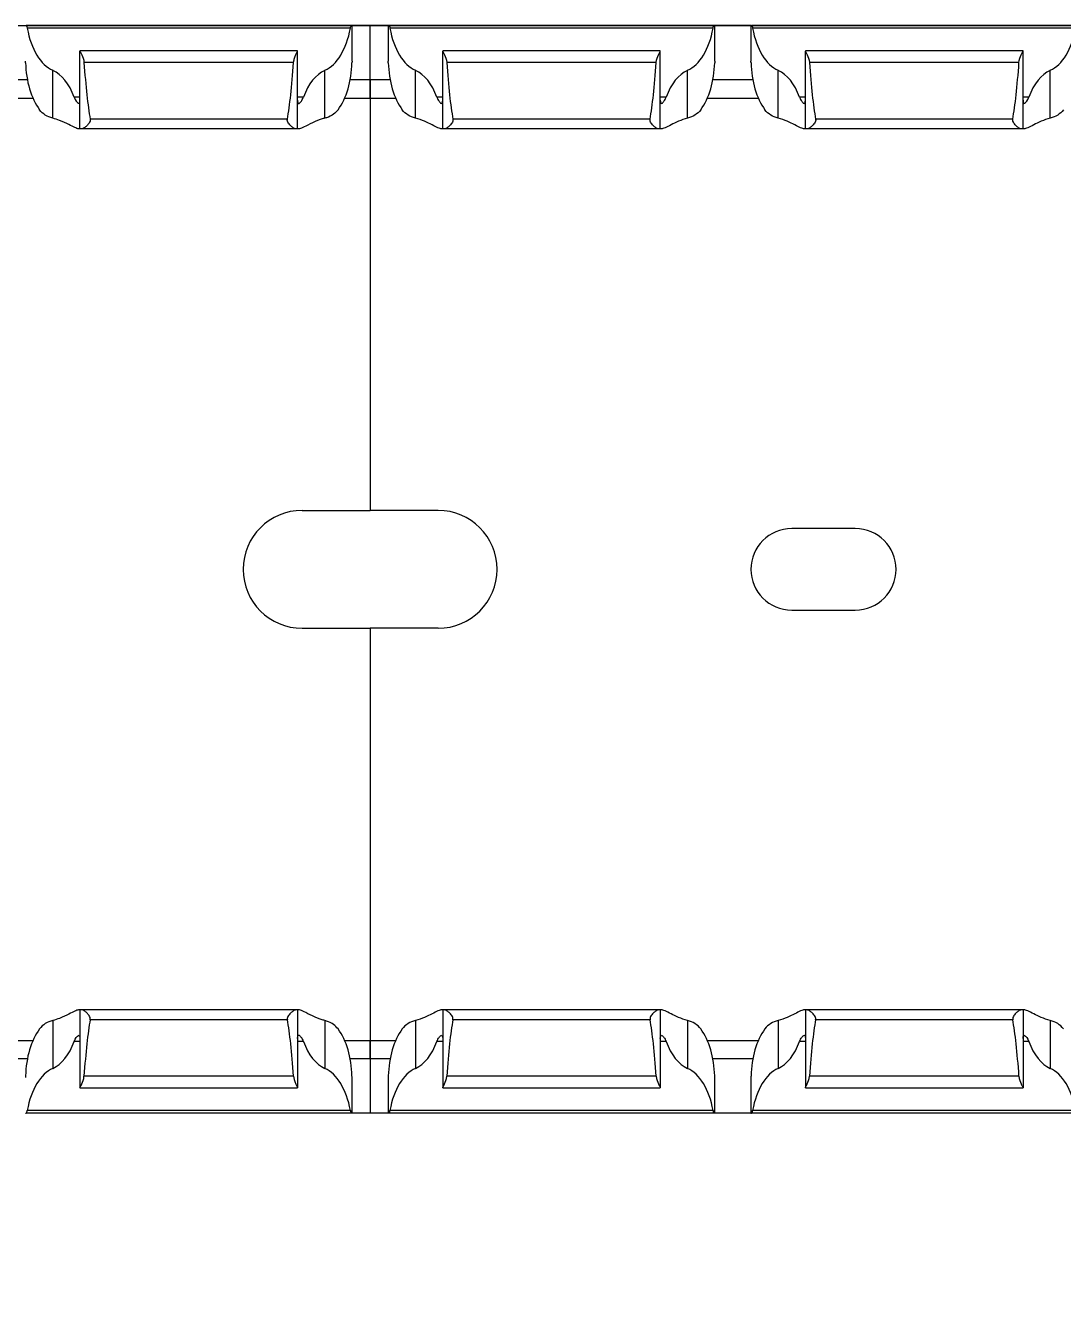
# Model space of a CAD drawing. Header units: millimetres. Extents: x -2573 to 2942, y -1220 to 2800.
# Drawn here: x 1506.5 to 1563.8, y 1579.4 to 1650 of the extents above; entities that cross this region are included whole.
import ezdxf

# ---------------------------------------------------------------- set-up
doc = ezdxf.new("R2010")
doc.units = ezdxf.units.MM

msp = doc.modelspace()

# ---------------------------------------------------------------- linework, layer by layer
at = {"linetype": 'Continuous', "lineweight": 30}
for p, q in [((1506.536, 1650), (1506.565, 1650)), ((1524.508, 1650), (1506.565, 1650)), ((1524.445, 1649.85), (1506.628, 1649.85)), ((1524.536, 1650), (1524.508, 1650)), ((1524.536, 1648.038), (1524.536, 1650)), ((1525.536, 1650), (1524.536, 1650)), ((1525.536, 1647), (1525.536, 1650)), ((1526.536, 1650), (1525.536, 1650)), ((1525.536, 1647), (1525.536, 1650)), ((1526.536, 1650), (1526.536, 1648.036)), ((1526.565, 1650), (1526.536, 1650)), ((1544.508, 1650), (1526.565, 1650)), ((1544.445, 1649.85), (1526.628, 1649.85)), ((1544.536, 1650), (1544.508, 1650)), ((1544.536, 1648.038), (1544.536, 1650)), ((1546.536, 1650), (1544.536, 1650)), ((1546.536, 1650), (1546.536, 1648.036)), ((1546.536, 1650), (1546.565, 1650)), ((1564.508, 1650), (1546.565, 1650)), ((1564.445, 1649.85), (1546.628, 1649.85)), ((1521.536, 1648.6), (1509.536, 1648.6)), ((1509.536, 1648.6), (1509.536, 1648.596)), ((1509.536, 1644.3), (1509.536, 1648.596)), ((1521.536, 1648.596), (1521.536, 1648.6)), ((1521.536, 1644.3), (1521.536, 1648.596)), ((1541.536, 1648.6), (1529.536, 1648.6)), ((1529.536, 1648.6), (1529.536, 1648.596)), ((1529.536, 1644.3), (1529.536, 1648.596)), ((1541.536, 1648.596), (1541.536, 1648.6)), ((1541.536, 1644.3), (1541.536, 1648.596)), ((1561.536, 1648.6), (1549.536, 1648.6)), ((1549.536, 1648.6), (1549.536, 1648.596)), ((1549.536, 1644.3), (1549.536, 1648.596)), ((1561.536, 1648.596), (1561.536, 1648.6)), ((1561.536, 1644.3), (1561.536, 1648.596)), ((1508.036, 1644.892), (1508.036, 1647.531)), ((1521.315, 1647.961), (1509.757, 1647.961)), ((1523.036, 1644.892), (1523.036, 1647.531)), ((1528.036, 1644.892), (1528.036, 1647.531)), ((1541.315, 1647.961), (1529.757, 1647.961)), ((1543.036, 1644.892), (1543.036, 1647.531)), ((1548.036, 1644.892), (1548.036, 1647.531)), ((1561.315, 1647.961), (1549.757, 1647.961)), ((1563.036, 1644.892), (1563.036, 1647.531)), ((1506.637, 1647), (1504.436, 1647)), ((1525.536, 1647), (1524.436, 1647)), ((1525.536, 1647), (1525.536, 1646)), ((1526.637, 1647), (1525.536, 1647)), ((1525.536, 1646), (1525.536, 1647)), ((1546.637, 1647), (1544.436, 1647)), ((1509.536, 1646.05), (1509.219, 1646.05)), ((1521.854, 1646.05), (1521.536, 1646.05)), ((1529.536, 1646.05), (1529.219, 1646.05)), ((1541.854, 1646.05), (1541.536, 1646.05)), ((1549.536, 1646.05), (1549.219, 1646.05)), ((1561.854, 1646.05), (1561.536, 1646.05)), ((1504.134, 1646), (1506.939, 1646)), ((1524.134, 1646), (1525.536, 1646)), ((1525.536, 1646), (1526.939, 1646)), ((1525.536, 1646), (1525.536, 1623.25)), ((1525.536, 1646), (1525.536, 1623.25)), ((1544.134, 1646), (1546.939, 1646)), ((1520.972, 1644.844), (1510.1, 1644.844)), ((1540.972, 1644.844), (1530.1, 1644.844)), ((1560.972, 1644.844), (1550.1, 1644.844)), ((1509.536, 1644.3), (1509.479, 1644.3)), ((1509.621, 1644.3), (1509.536, 1644.3)), ((1521.452, 1644.3), (1509.621, 1644.3)), ((1521.536, 1644.3), (1521.452, 1644.3)), ((1521.594, 1644.3), (1521.536, 1644.3)), ((1529.536, 1644.3), (1529.479, 1644.3)), ((1529.621, 1644.3), (1529.536, 1644.3)), ((1541.452, 1644.3), (1529.621, 1644.3)), ((1541.536, 1644.3), (1541.452, 1644.3)), ((1541.594, 1644.3), (1541.536, 1644.3)), ((1549.536, 1644.3), (1549.479, 1644.3)), ((1549.621, 1644.3), (1549.536, 1644.3)), ((1561.452, 1644.3), (1549.621, 1644.3)), ((1561.536, 1644.3), (1561.452, 1644.3)), ((1561.594, 1644.3), (1561.536, 1644.3)), ((1521.786, 1623.25), (1525.536, 1623.25)), ((1529.286, 1623.25), (1525.536, 1623.25)), ((1552.286, 1622.25), (1548.786, 1622.25)), ((1548.786, 1617.75), (1552.286, 1617.75)), ((1521.786, 1616.75), (1525.536, 1616.75)), ((1529.286, 1616.75), (1525.536, 1616.75)), ((1525.536, 1616.75), (1525.536, 1594)), ((1525.536, 1616.75), (1525.536, 1594)), ((1509.536, 1595.7), (1509.479, 1595.7)), ((1509.536, 1595.7), (1509.536, 1591.404)), ((1509.621, 1595.7), (1509.536, 1595.7)), ((1521.452, 1595.7), (1509.621, 1595.7)), ((1521.536, 1595.7), (1521.452, 1595.7)), ((1521.536, 1595.7), (1521.536, 1591.404)), ((1521.594, 1595.7), (1521.536, 1595.7)), ((1529.536, 1595.7), (1529.479, 1595.7)), ((1529.536, 1595.7), (1529.536, 1591.404)), ((1529.621, 1595.7), (1529.536, 1595.7)), ((1541.452, 1595.7), (1529.621, 1595.7)), ((1541.536, 1595.7), (1541.452, 1595.7)), ((1541.536, 1595.7), (1541.536, 1591.404)), ((1541.594, 1595.7), (1541.536, 1595.7)), ((1549.536, 1595.7), (1549.479, 1595.7)), ((1549.536, 1595.7), (1549.536, 1591.404)), ((1549.621, 1595.7), (1549.536, 1595.7)), ((1561.452, 1595.7), (1549.621, 1595.7)), ((1561.536, 1595.7), (1561.452, 1595.7)), ((1561.536, 1595.7), (1561.536, 1591.404)), ((1561.594, 1595.7), (1561.536, 1595.7)), ((1508.036, 1595.108), (1508.036, 1592.469)), ((1520.972, 1595.156), (1510.1, 1595.156)), ((1523.036, 1595.108), (1523.036, 1592.469)), ((1528.036, 1595.108), (1528.036, 1592.469)), ((1540.972, 1595.156), (1530.1, 1595.156)), ((1543.036, 1595.108), (1543.036, 1592.469)), ((1548.036, 1595.108), (1548.036, 1592.469)), ((1560.972, 1595.156), (1550.1, 1595.156)), ((1563.036, 1595.108), (1563.036, 1592.469)), ((1504.134, 1594), (1506.939, 1594)), ((1509.536, 1593.95), (1509.219, 1593.95)), ((1521.854, 1593.95), (1521.536, 1593.95)), ((1524.134, 1594), (1525.536, 1594)), ((1525.536, 1594), (1526.939, 1594)), ((1525.536, 1593), (1525.536, 1594)), ((1525.536, 1594), (1525.536, 1593)), ((1529.536, 1593.95), (1529.219, 1593.95)), ((1541.854, 1593.95), (1541.536, 1593.95)), ((1544.134, 1594), (1546.939, 1594)), ((1549.536, 1593.95), (1549.219, 1593.95)), ((1561.854, 1593.95), (1561.536, 1593.95)), ((1506.637, 1593), (1504.436, 1593)), ((1525.536, 1593), (1524.436, 1593)), ((1525.536, 1593), (1525.536, 1590)), ((1526.637, 1593), (1525.536, 1593)), ((1525.536, 1593), (1525.536, 1590)), ((1546.637, 1593), (1544.436, 1593)), ((1521.315, 1592.039), (1509.757, 1592.039)), ((1524.536, 1590), (1524.536, 1591.962)), ((1526.536, 1591.964), (1526.536, 1590)), ((1541.315, 1592.039), (1529.757, 1592.039)), ((1544.536, 1590), (1544.536, 1591.962)), ((1546.536, 1591.964), (1546.536, 1590)), ((1561.315, 1592.039), (1549.757, 1592.039)), ((1509.536, 1591.4), (1509.536, 1591.404)), ((1509.536, 1591.4), (1521.536, 1591.4)), ((1521.536, 1591.404), (1521.536, 1591.4)), ((1529.536, 1591.4), (1529.536, 1591.404)), ((1529.536, 1591.4), (1541.536, 1591.4)), ((1541.536, 1591.404), (1541.536, 1591.4)), ((1549.536, 1591.4), (1549.536, 1591.404)), ((1549.536, 1591.4), (1561.536, 1591.4)), ((1561.536, 1591.404), (1561.536, 1591.4)), ((1506.536, 1590), (1506.565, 1590)), ((1524.508, 1590), (1506.565, 1590)), ((1524.445, 1590.15), (1506.628, 1590.15)), ((1524.536, 1590), (1524.508, 1590)), ((1525.536, 1590), (1524.536, 1590)), ((1526.536, 1590), (1525.536, 1590)), ((1526.565, 1590), (1526.536, 1590)), ((1544.508, 1590), (1526.565, 1590)), ((1544.445, 1590.15), (1526.628, 1590.15)), ((1544.536, 1590), (1544.508, 1590)), ((1546.536, 1590), (1544.536, 1590)), ((1546.536, 1590), (1546.565, 1590)), ((1564.508, 1590), (1546.565, 1590)), ((1564.445, 1590.15), (1546.628, 1590.15))]:
    msp.add_line(p, q, dxfattribs=at)
msp.add_lwpolyline([(1280.536, 1650), (2025.536, 1650), (2025.536, 480), (1280.536, 480)], close=True)
for centre, radius, start, end in [((1521.786, 1620), 3.25, 90, 270), ((1529.286, 1620), 3.25, 270, 90), ((1548.786, 1620), 2.25, 90, 270), ((1552.286, 1620), 2.25, 270, 90)]:
    msp.add_arc(centre, radius, start, end, dxfattribs=at)
for centre, major_axis, ratio, start_param, end_param in [((1508.536, 1650.885), (0, 3.464), 0.57735, 1.874101, 2.888912), ((1522.536, 1650.885), (0, 3.464), 0.57735, 3.394273, 4.409084), ((1528.536, 1650.885), (0, 3.464), 0.57735, 1.874101, 2.888912), ((1542.536, 1650.885), (0, 3.464), 0.57735, 3.394273, 4.409084), ((1548.536, 1650.885), (0, 3.464), 0.57735, 1.874101, 2.888912), ((1562.536, 1650.885), (0, 3.464), 0.57735, 3.394273, 4.409084), ((1508.536, 1648.085), (0, 3.464), 0.57735, 1.609674, 2.480666), ((1507.536, 1644.176), (0, 3.464), 0.57735, 5.283837, 6.030505), ((1510.536, 1655.131), (0, 11.43), 0.087489, 2.248826, 2.690566), ((1520.536, 1655.131), (0, 11.43), 0.087489, 3.592619, 4.034359), ((1523.536, 1644.176), (0, 3.464), 0.57735, 0.25268, 0.999349), ((1522.536, 1648.085), (0, 3.464), 0.57735, 3.80252, 4.673511), ((1528.536, 1648.085), (0, 3.464), 0.57735, 1.609674, 2.480666), ((1527.536, 1644.176), (0, 3.464), 0.57735, 5.283837, 6.030505), ((1530.536, 1655.131), (0, 11.43), 0.087489, 2.248826, 2.690566), ((1540.536, 1655.131), (0, 11.43), 0.087489, 3.592619, 4.034359), ((1543.536, 1644.176), (0, 3.464), 0.57735, 0.25268, 0.999349), ((1542.536, 1648.085), (0, 3.464), 0.57735, 3.80252, 4.673511), ((1548.536, 1648.085), (0, 3.464), 0.57735, 1.609674, 2.480666), ((1547.536, 1644.176), (0, 3.464), 0.57735, 5.283837, 6.030505), ((1550.536, 1655.131), (0, 11.43), 0.087489, 2.248826, 2.690566), ((1560.536, 1655.131), (0, 11.43), 0.087489, 3.592619, 4.034359), ((1563.536, 1644.176), (0, 3.464), 0.57735, 0.25268, 0.999349), ((1508.536, 1591.915), (0, 3.464), 0.57735, 0.660927, 1.531918), ((1510.536, 1584.869), (0, 11.43), 0.087489, 0.451027, 0.892766), ((1520.536, 1584.869), (0, 11.43), 0.087489, 5.390419, 5.832158), ((1522.536, 1591.915), (0, 3.464), 0.57735, 4.751267, 5.622258), ((1528.536, 1591.915), (0, 3.464), 0.57735, 0.660927, 1.531918), ((1530.536, 1584.869), (0, 11.43), 0.087489, 0.451027, 0.892766), ((1540.536, 1584.869), (0, 11.43), 0.087489, 5.390419, 5.832158), ((1542.536, 1591.915), (0, 3.464), 0.57735, 4.751267, 5.622258), ((1548.536, 1591.915), (0, 3.464), 0.57735, 0.660927, 1.531918), ((1550.536, 1584.869), (0, 11.43), 0.087489, 0.451027, 0.892766), ((1560.536, 1584.869), (0, 11.43), 0.087489, 5.390419, 5.832158), ((1507.536, 1595.824), (0, 3.464), 0.57735, 3.394273, 4.140941), ((1523.536, 1595.824), (0, 3.464), 0.57735, 2.142244, 2.888912), ((1527.536, 1595.824), (0, 3.464), 0.57735, 3.394273, 4.140941), ((1543.536, 1595.824), (0, 3.464), 0.57735, 2.142244, 2.888912), ((1547.536, 1595.824), (0, 3.464), 0.57735, 3.394273, 4.140941), ((1563.536, 1595.824), (0, 3.464), 0.57735, 2.142244, 2.888912), ((1508.536, 1589.115), (0, 3.464), 0.57735, 0.25268, 1.267492), ((1522.536, 1589.115), (0, 3.464), 0.57735, 5.015694, 6.030505), ((1528.536, 1589.115), (0, 3.464), 0.57735, 0.25268, 1.267492), ((1542.536, 1589.115), (0, 3.464), 0.57735, 5.015694, 6.030505), ((1548.536, 1589.115), (0, 3.464), 0.57735, 0.25268, 1.267492), ((1562.536, 1589.115), (0, 3.464), 0.57735, 5.015694, 6.030505)]:
    msp.add_ellipse(centre, major_axis=major_axis, ratio=ratio, start_param=start_param, end_param=end_param, dxfattribs=at)
for points, knots in [([(1506.565, 1650), (1506.571, 1649.997), (1506.584, 1649.99), (1506.608, 1649.936), (1506.622, 1649.883), (1506.627, 1649.851), (1506.628, 1649.85)], [0, 0, 0, 0, 0.327128, 0.654054, 0.984568, 1, 1, 1, 1]), ([(1524.445, 1649.85), (1524.447, 1649.86), (1524.455, 1649.899), (1524.471, 1649.953), (1524.492, 1649.994), (1524.503, 1649.998), (1524.508, 1650)], [0, 0, 0, 0, 0.117648, 0.43096, 0.757401, 1, 1, 1, 1]), ([(1509.536, 1648.596), (1509.536, 1648.588), (1509.547, 1648.565), (1509.582, 1648.494), (1509.607, 1648.446), (1509.686, 1648.277), (1509.746, 1648.128), (1509.757, 1647.961)], [0, 0, 0, 0, 0.25, 0.25, 0.5, 0.5, 1, 1, 1, 1]), ([(1521.315, 1647.961), (1521.315, 1647.965), (1521.32, 1648.03), (1521.349, 1648.174), (1521.423, 1648.362), (1521.498, 1648.508), (1521.533, 1648.578), (1521.535, 1648.592), (1521.536, 1648.596)], [0, 0, 0, 0, 0.01202, 0.198655, 0.447306, 0.698707, 0.909614, 1, 1, 1, 1]), ([(1529.536, 1648.596), (1529.536, 1648.58), (1529.581, 1648.502), (1529.686, 1648.277), (1529.746, 1648.128), (1529.757, 1647.961)], [0, 0, 0, 0, 0.5, 0.5, 1, 1, 1, 1]), ([(1541.315, 1647.961), (1541.327, 1648.128), (1541.387, 1648.278), (1541.465, 1648.446), (1541.49, 1648.494), (1541.526, 1648.565), (1541.536, 1648.588), (1541.536, 1648.596)], [0, 0, 0, 0, 0.5, 0.5, 0.75, 0.75, 1, 1, 1, 1]), ([(1549.536, 1648.596), (1549.536, 1648.588), (1549.547, 1648.565), (1549.583, 1648.493), (1549.607, 1648.446), (1549.686, 1648.277), (1549.746, 1648.128), (1549.757, 1647.961)], [0, 0, 0, 0, 0.25, 0.25, 0.5, 0.5, 1, 1, 1, 1]), ([(1561.315, 1647.961), (1561.327, 1648.127), (1561.387, 1648.278), (1561.465, 1648.446), (1561.49, 1648.494), (1561.526, 1648.565), (1561.536, 1648.588), (1561.536, 1648.596)], [0, 0, 0, 0, 0.5, 0.5, 0.75, 0.75, 1, 1, 1, 1]), ([(1506.538, 1647.95), (1506.538, 1647.963), (1506.537, 1647.995), (1506.537, 1648.019), (1506.537, 1648.034)], [0, 0, 0, 0, 0.381564, 1, 1, 1, 1]), ([(1524.536, 1648.038), (1524.536, 1648.037), (1524.537, 1648.02), (1524.536, 1647.986), (1524.535, 1647.954), (1524.535, 1647.95)], [0, 0, 0, 0, 0.038177, 0.8889219, 1, 1, 1, 1]), ([(1526.538, 1647.95), (1526.537, 1647.979), (1526.536, 1648.014), (1526.536, 1648.033), (1526.537, 1648.036)], [0, 0, 0, 0, 0.863549, 1, 1, 1, 1]), ([(1544.536, 1648.038), (1544.536, 1648.037), (1544.537, 1648.02), (1544.536, 1647.986), (1544.535, 1647.954), (1544.535, 1647.95)], [0, 0, 0, 0, 0.038179, 0.88892, 1, 1, 1, 1]), ([(1546.538, 1647.95), (1546.537, 1647.979), (1546.536, 1648.014), (1546.536, 1648.033), (1546.537, 1648.036)], [0, 0, 0, 0, 0.863549, 1, 1, 1, 1]), ([(1509.219, 1646.05), (1509.285, 1645.871), (1509.382, 1645.746), (1509.477, 1645.693), (1509.502, 1645.698), (1509.531, 1645.757), (1509.536, 1645.812), (1509.536, 1645.886)], [0, 0, 0, 0, 0.5, 0.5, 0.75, 0.75, 1, 1, 1, 1]), ([(1521.536, 1645.886), (1521.537, 1645.849), (1521.539, 1645.765), (1521.564, 1645.698), (1521.619, 1645.696), (1521.698, 1645.766), (1521.785, 1645.888), (1521.834, 1646.002), (1521.854, 1646.05)], [0, 0, 0, 0, 0.135856, 0.312224, 0.485089, 0.66426, 0.859763, 1, 1, 1, 1]), ([(1529.219, 1646.05), (1529.252, 1645.959), (1529.293, 1645.884), (1529.374, 1645.769), (1529.414, 1645.728), (1529.477, 1645.693), (1529.502, 1645.698), (1529.531, 1645.757), (1529.536, 1645.812), (1529.536, 1645.886)], [0, 0, 0, 0, 0.25, 0.25, 0.5, 0.5, 0.75, 0.75, 1, 1, 1, 1]), ([(1541.536, 1645.886), (1541.536, 1645.813), (1541.541, 1645.758), (1541.571, 1645.697), (1541.595, 1645.693), (1541.659, 1645.728), (1541.698, 1645.768), (1541.779, 1645.885), (1541.82, 1645.96), (1541.854, 1646.05)], [0, 0, 0, 0, 0.25, 0.25, 0.5, 0.5, 0.75, 0.75, 1, 1, 1, 1]), ([(1549.219, 1646.05), (1549.252, 1645.959), (1549.293, 1645.884), (1549.374, 1645.769), (1549.414, 1645.728), (1549.477, 1645.693), (1549.502, 1645.698), (1549.531, 1645.757), (1549.536, 1645.812), (1549.536, 1645.886)], [0, 0, 0, 0, 0.25, 0.25, 0.5, 0.5, 0.75, 0.75, 1, 1, 1, 1]), ([(1561.536, 1645.886), (1561.536, 1645.812), (1561.541, 1645.758), (1561.571, 1645.698), (1561.595, 1645.692), (1561.692, 1645.747), (1561.788, 1645.872), (1561.854, 1646.05)], [0, 0, 0, 0, 0.25, 0.25, 0.5, 0.5, 1, 1, 1, 1]), ([(1508.036, 1644.892), (1507.888, 1644.929), (1507.747, 1644.985), (1507.501, 1645.137), (1507.394, 1645.235), (1507.309, 1645.35)], [0, 0, 0, 0, 0.5, 0.5, 1, 1, 1, 1]), ([(1523.764, 1645.35), (1523.688, 1645.265), (1523.519, 1645.075), (1523.245, 1644.948), (1523.069, 1644.9), (1523.036, 1644.892)], [0, 0, 0, 0, 0.399203, 0.889602, 1, 1, 1, 1]), ([(1528.036, 1644.892), (1527.886, 1644.929), (1527.748, 1644.984), (1527.499, 1645.138), (1527.395, 1645.234), (1527.309, 1645.35)], [0, 0, 0, 0, 0.5, 0.5, 1, 1, 1, 1]), ([(1543.764, 1645.35), (1543.678, 1645.234), (1543.573, 1645.138), (1543.324, 1644.984), (1543.187, 1644.929), (1543.036, 1644.892)], [0, 0, 0, 0, 0.5, 0.5, 1, 1, 1, 1]), ([(1548.036, 1644.892), (1547.886, 1644.929), (1547.748, 1644.984), (1547.499, 1645.138), (1547.395, 1645.233), (1547.309, 1645.35)], [0, 0, 0, 0, 0.5, 0.5, 1, 1, 1, 1]), ([(1563.764, 1645.35), (1563.679, 1645.235), (1563.572, 1645.138), (1563.326, 1644.985), (1563.185, 1644.929), (1563.036, 1644.892)], [0, 0, 0, 0, 0.5, 0.5, 1, 1, 1, 1]), ([(1509.479, 1644.3), (1509.469, 1644.301), (1509.417, 1644.304), (1509.255, 1644.368), (1508.91, 1644.542), (1508.493, 1644.753), (1508.163, 1644.853), (1508.036, 1644.892)], [0, 0, 0, 0, 0.052332, 0.272788, 0.517653, 0.814951, 1, 1, 1, 1]), ([(1510.1, 1644.844), (1510.102, 1644.827), (1510.107, 1644.784), (1510.091, 1644.704), (1510.026, 1644.588), (1509.905, 1644.461), (1509.767, 1644.354), (1509.671, 1644.305), (1509.632, 1644.301), (1509.621, 1644.3)], [0, 0, 0, 0, 0.05256, 0.130506, 0.247862, 0.469463, 0.7124, 0.920773, 1, 1, 1, 1]), ([(1521.452, 1644.3), (1521.419, 1644.3), (1521.377, 1644.317), (1521.285, 1644.371), (1521.233, 1644.409), (1521.131, 1644.5), (1521.078, 1644.553), (1521.012, 1644.649), (1520.993, 1644.684), (1520.968, 1644.761), (1520.965, 1644.804), (1520.972, 1644.844)], [0, 0, 0, 0, 0.25, 0.25, 0.5, 0.5, 0.75, 0.75, 0.875, 0.875, 1, 1, 1, 1]), ([(1523.036, 1644.892), (1523.006, 1644.884), (1522.759, 1644.818), (1522.334, 1644.633), (1521.897, 1644.405), (1521.674, 1644.308), (1521.609, 1644.301), (1521.594, 1644.3)], [0, 0, 0, 0, 0.043589, 0.353891, 0.672583, 0.920215, 1, 1, 1, 1]), ([(1529.479, 1644.3), (1529.434, 1644.3), (1529.365, 1644.324), (1529.183, 1644.404), (1529.074, 1644.46), (1528.823, 1644.585), (1528.684, 1644.654), (1528.379, 1644.785), (1528.214, 1644.847), (1528.036, 1644.892)], [0, 0, 0, 0, 0.25, 0.25, 0.5, 0.5, 0.75, 0.75, 1, 1, 1, 1]), ([(1530.1, 1644.844), (1530.108, 1644.803), (1530.104, 1644.761), (1530.08, 1644.684), (1530.06, 1644.649), (1529.994, 1644.553), (1529.942, 1644.5), (1529.839, 1644.409), (1529.788, 1644.371), (1529.696, 1644.317), (1529.654, 1644.3), (1529.621, 1644.3)], [0, 0, 0, 0, 0.125, 0.125, 0.25, 0.25, 0.5, 0.5, 0.75, 0.75, 1, 1, 1, 1]), ([(1541.452, 1644.3), (1541.419, 1644.3), (1541.377, 1644.317), (1541.284, 1644.371), (1541.233, 1644.409), (1541.131, 1644.5), (1541.078, 1644.553), (1541.012, 1644.649), (1540.993, 1644.685), (1540.969, 1644.761), (1540.965, 1644.803), (1540.972, 1644.844)], [0, 0, 0, 0, 0.25, 0.25, 0.5, 0.5, 0.75, 0.75, 0.875, 0.875, 1, 1, 1, 1]), ([(1543.036, 1644.892), (1542.86, 1644.847), (1542.695, 1644.785), (1542.391, 1644.655), (1542.25, 1644.586), (1542.002, 1644.461), (1541.89, 1644.405), (1541.709, 1644.324), (1541.639, 1644.3), (1541.594, 1644.3)], [0, 0, 0, 0, 0.25, 0.25, 0.5, 0.5, 0.75, 0.75, 1, 1, 1, 1]), ([(1549.479, 1644.3), (1549.434, 1644.3), (1549.365, 1644.324), (1549.183, 1644.405), (1549.073, 1644.46), (1548.822, 1644.586), (1548.683, 1644.655), (1548.378, 1644.785), (1548.212, 1644.848), (1548.036, 1644.892)], [0, 0, 0, 0, 0.25, 0.25, 0.5, 0.5, 0.75, 0.75, 1, 1, 1, 1]), ([(1550.1, 1644.844), (1550.108, 1644.803), (1550.104, 1644.761), (1550.08, 1644.684), (1550.06, 1644.649), (1549.994, 1644.553), (1549.942, 1644.5), (1549.839, 1644.409), (1549.788, 1644.371), (1549.696, 1644.317), (1549.654, 1644.3), (1549.621, 1644.3)], [0, 0, 0, 0, 0.125, 0.125, 0.25, 0.25, 0.5, 0.5, 0.75, 0.75, 1, 1, 1, 1]), ([(1561.452, 1644.3), (1561.419, 1644.3), (1561.377, 1644.317), (1561.285, 1644.371), (1561.233, 1644.409), (1561.131, 1644.5), (1561.078, 1644.553), (1561.012, 1644.649), (1560.993, 1644.684), (1560.968, 1644.761), (1560.965, 1644.804), (1560.972, 1644.844)], [0, 0, 0, 0, 0.25, 0.25, 0.5, 0.5, 0.75, 0.75, 0.875, 0.875, 1, 1, 1, 1]), ([(1563.036, 1644.892), (1562.86, 1644.847), (1562.694, 1644.785), (1562.391, 1644.655), (1562.25, 1644.585), (1562.001, 1644.461), (1561.89, 1644.405), (1561.754, 1644.344), (1561.714, 1644.328), (1561.645, 1644.306), (1561.616, 1644.3), (1561.594, 1644.3)], [0, 0, 0, 0, 0.25, 0.25, 0.5, 0.5, 0.75, 0.75, 0.875, 0.875, 1, 1, 1, 1]), ([(1509.479, 1595.7), (1509.469, 1595.699), (1509.417, 1595.696), (1509.255, 1595.632), (1508.91, 1595.458), (1508.493, 1595.247), (1508.163, 1595.147), (1508.036, 1595.108)], [0, 0, 0, 0, 0.052332, 0.272788, 0.517653, 0.814951, 1, 1, 1, 1]), ([(1510.1, 1595.156), (1510.102, 1595.173), (1510.107, 1595.216), (1510.091, 1595.296), (1510.026, 1595.412), (1509.905, 1595.539), (1509.767, 1595.646), (1509.671, 1595.695), (1509.632, 1595.699), (1509.621, 1595.7)], [0, 0, 0, 0, 0.05256, 0.130506, 0.247862, 0.469463, 0.7124, 0.920773, 1, 1, 1, 1]), ([(1521.452, 1595.7), (1521.419, 1595.7), (1521.377, 1595.683), (1521.285, 1595.629), (1521.233, 1595.591), (1521.131, 1595.5), (1521.078, 1595.447), (1521.012, 1595.351), (1520.993, 1595.316), (1520.968, 1595.239), (1520.965, 1595.196), (1520.972, 1595.156)], [0, 0, 0, 0, 0.25, 0.25, 0.5, 0.5, 0.75, 0.75, 0.875, 0.875, 1, 1, 1, 1]), ([(1523.036, 1595.108), (1523.006, 1595.116), (1522.759, 1595.182), (1522.334, 1595.367), (1521.897, 1595.595), (1521.674, 1595.692), (1521.609, 1595.699), (1521.594, 1595.7)], [0, 0, 0, 0, 0.043589, 0.353891, 0.672583, 0.920215, 1, 1, 1, 1]), ([(1529.479, 1595.7), (1529.434, 1595.7), (1529.365, 1595.676), (1529.183, 1595.596), (1529.074, 1595.54), (1528.823, 1595.415), (1528.684, 1595.346), (1528.379, 1595.215), (1528.214, 1595.153), (1528.036, 1595.108)], [0, 0, 0, 0, 0.25, 0.25, 0.5, 0.5, 0.75, 0.75, 1, 1, 1, 1]), ([(1530.1, 1595.156), (1530.108, 1595.197), (1530.104, 1595.239), (1530.08, 1595.316), (1530.06, 1595.351), (1529.994, 1595.447), (1529.942, 1595.5), (1529.839, 1595.591), (1529.788, 1595.629), (1529.696, 1595.683), (1529.654, 1595.7), (1529.621, 1595.7)], [0, 0, 0, 0, 0.125, 0.125, 0.25, 0.25, 0.5, 0.5, 0.75, 0.75, 1, 1, 1, 1]), ([(1541.452, 1595.7), (1541.419, 1595.7), (1541.377, 1595.683), (1541.284, 1595.629), (1541.233, 1595.591), (1541.131, 1595.5), (1541.078, 1595.447), (1541.012, 1595.351), (1540.993, 1595.315), (1540.969, 1595.239), (1540.965, 1595.197), (1540.972, 1595.156)], [0, 0, 0, 0, 0.25, 0.25, 0.5, 0.5, 0.75, 0.75, 0.875, 0.875, 1, 1, 1, 1]), ([(1543.036, 1595.108), (1542.86, 1595.153), (1542.695, 1595.215), (1542.391, 1595.345), (1542.25, 1595.414), (1542.002, 1595.539), (1541.89, 1595.595), (1541.709, 1595.676), (1541.639, 1595.7), (1541.594, 1595.7)], [0, 0, 0, 0, 0.25, 0.25, 0.5, 0.5, 0.75, 0.75, 1, 1, 1, 1]), ([(1549.479, 1595.7), (1549.434, 1595.7), (1549.365, 1595.676), (1549.183, 1595.595), (1549.073, 1595.54), (1548.822, 1595.414), (1548.683, 1595.345), (1548.378, 1595.215), (1548.212, 1595.152), (1548.036, 1595.108)], [0, 0, 0, 0, 0.25, 0.25, 0.5, 0.5, 0.75, 0.75, 1, 1, 1, 1]), ([(1550.1, 1595.156), (1550.108, 1595.197), (1550.104, 1595.239), (1550.08, 1595.316), (1550.06, 1595.351), (1549.994, 1595.447), (1549.942, 1595.5), (1549.839, 1595.591), (1549.788, 1595.629), (1549.696, 1595.683), (1549.654, 1595.7), (1549.621, 1595.7)], [0, 0, 0, 0, 0.125, 0.125, 0.25, 0.25, 0.5, 0.5, 0.75, 0.75, 1, 1, 1, 1]), ([(1561.452, 1595.7), (1561.419, 1595.7), (1561.377, 1595.683), (1561.285, 1595.629), (1561.233, 1595.591), (1561.131, 1595.5), (1561.078, 1595.447), (1561.012, 1595.351), (1560.993, 1595.316), (1560.968, 1595.239), (1560.965, 1595.196), (1560.972, 1595.156)], [0, 0, 0, 0, 0.25, 0.25, 0.5, 0.5, 0.75, 0.75, 0.875, 0.875, 1, 1, 1, 1]), ([(1563.036, 1595.108), (1562.86, 1595.153), (1562.694, 1595.215), (1562.391, 1595.345), (1562.25, 1595.415), (1562.001, 1595.539), (1561.89, 1595.595), (1561.754, 1595.656), (1561.714, 1595.672), (1561.645, 1595.694), (1561.616, 1595.7), (1561.594, 1595.7)], [0, 0, 0, 0, 0.25, 0.25, 0.5, 0.5, 0.75, 0.75, 0.875, 0.875, 1, 1, 1, 1]), ([(1508.036, 1595.108), (1507.888, 1595.071), (1507.747, 1595.015), (1507.501, 1594.863), (1507.394, 1594.765), (1507.309, 1594.65)], [0, 0, 0, 0, 0.5, 0.5, 1, 1, 1, 1]), ([(1523.764, 1594.65), (1523.688, 1594.735), (1523.519, 1594.925), (1523.245, 1595.052), (1523.069, 1595.1), (1523.036, 1595.108)], [0, 0, 0, 0, 0.399203, 0.889602, 1, 1, 1, 1]), ([(1528.036, 1595.108), (1527.886, 1595.071), (1527.748, 1595.016), (1527.499, 1594.862), (1527.395, 1594.766), (1527.309, 1594.65)], [0, 0, 0, 0, 0.5, 0.5, 1, 1, 1, 1]), ([(1543.764, 1594.65), (1543.678, 1594.766), (1543.573, 1594.862), (1543.324, 1595.016), (1543.187, 1595.071), (1543.036, 1595.108)], [0, 0, 0, 0, 0.5, 0.5, 1, 1, 1, 1]), ([(1548.036, 1595.108), (1547.886, 1595.071), (1547.748, 1595.016), (1547.499, 1594.862), (1547.395, 1594.767), (1547.309, 1594.65)], [0, 0, 0, 0, 0.5, 0.5, 1, 1, 1, 1]), ([(1563.764, 1594.65), (1563.679, 1594.765), (1563.572, 1594.862), (1563.326, 1595.015), (1563.185, 1595.071), (1563.036, 1595.108)], [0, 0, 0, 0, 0.5, 0.5, 1, 1, 1, 1]), ([(1509.219, 1593.95), (1509.285, 1594.129), (1509.382, 1594.254), (1509.477, 1594.307), (1509.502, 1594.302), (1509.531, 1594.243), (1509.536, 1594.188), (1509.536, 1594.114)], [0, 0, 0, 0, 0.5, 0.5, 0.75, 0.75, 1, 1, 1, 1]), ([(1521.536, 1594.114), (1521.537, 1594.151), (1521.539, 1594.235), (1521.564, 1594.302), (1521.619, 1594.304), (1521.698, 1594.234), (1521.785, 1594.112), (1521.834, 1593.998), (1521.854, 1593.95)], [0, 0, 0, 0, 0.135856, 0.312224, 0.485089, 0.66426, 0.859763, 1, 1, 1, 1]), ([(1529.219, 1593.95), (1529.252, 1594.041), (1529.293, 1594.116), (1529.374, 1594.231), (1529.414, 1594.272), (1529.477, 1594.307), (1529.502, 1594.302), (1529.531, 1594.243), (1529.536, 1594.188), (1529.536, 1594.114)], [0, 0, 0, 0, 0.25, 0.25, 0.5, 0.5, 0.75, 0.75, 1, 1, 1, 1]), ([(1541.536, 1594.114), (1541.536, 1594.187), (1541.541, 1594.242), (1541.571, 1594.303), (1541.595, 1594.307), (1541.659, 1594.272), (1541.698, 1594.232), (1541.779, 1594.115), (1541.82, 1594.04), (1541.854, 1593.95)], [0, 0, 0, 0, 0.25, 0.25, 0.5, 0.5, 0.75, 0.75, 1, 1, 1, 1]), ([(1549.219, 1593.95), (1549.252, 1594.041), (1549.293, 1594.116), (1549.374, 1594.231), (1549.414, 1594.272), (1549.477, 1594.307), (1549.502, 1594.302), (1549.531, 1594.243), (1549.536, 1594.188), (1549.536, 1594.114)], [0, 0, 0, 0, 0.25, 0.25, 0.5, 0.5, 0.75, 0.75, 1, 1, 1, 1]), ([(1561.536, 1594.114), (1561.536, 1594.188), (1561.541, 1594.242), (1561.571, 1594.302), (1561.595, 1594.308), (1561.692, 1594.253), (1561.788, 1594.128), (1561.854, 1593.95)], [0, 0, 0, 0, 0.25, 0.25, 0.5, 0.5, 1, 1, 1, 1]), ([(1506.538, 1592.05), (1506.538, 1592.037), (1506.537, 1592.005), (1506.537, 1591.981), (1506.537, 1591.966)], [0, 0, 0, 0, 0.381564, 1, 1, 1, 1]), ([(1509.536, 1591.404), (1509.536, 1591.412), (1509.547, 1591.435), (1509.582, 1591.506), (1509.607, 1591.554), (1509.686, 1591.723), (1509.746, 1591.872), (1509.757, 1592.039)], [0, 0, 0, 0, 0.25, 0.25, 0.5, 0.5, 1, 1, 1, 1]), ([(1521.315, 1592.039), (1521.315, 1592.035), (1521.32, 1591.97), (1521.349, 1591.826), (1521.423, 1591.638), (1521.498, 1591.492), (1521.533, 1591.422), (1521.535, 1591.408), (1521.536, 1591.404)], [0, 0, 0, 0, 0.01202, 0.198655, 0.447306, 0.698707, 0.909614, 1, 1, 1, 1]), ([(1524.536, 1591.962), (1524.536, 1591.963), (1524.537, 1591.98), (1524.536, 1592.014), (1524.535, 1592.046), (1524.535, 1592.05)], [0, 0, 0, 0, 0.038177, 0.8889219, 1, 1, 1, 1]), ([(1526.538, 1592.05), (1526.537, 1592.021), (1526.536, 1591.986), (1526.536, 1591.967), (1526.537, 1591.964)], [0, 0, 0, 0, 0.863549, 1, 1, 1, 1]), ([(1529.536, 1591.404), (1529.536, 1591.42), (1529.581, 1591.498), (1529.686, 1591.723), (1529.746, 1591.872), (1529.757, 1592.039)], [0, 0, 0, 0, 0.5, 0.5, 1, 1, 1, 1]), ([(1541.315, 1592.039), (1541.327, 1591.872), (1541.387, 1591.722), (1541.465, 1591.554), (1541.49, 1591.506), (1541.526, 1591.435), (1541.536, 1591.412), (1541.536, 1591.404)], [0, 0, 0, 0, 0.5, 0.5, 0.75, 0.75, 1, 1, 1, 1]), ([(1544.536, 1591.962), (1544.536, 1591.963), (1544.537, 1591.98), (1544.536, 1592.014), (1544.535, 1592.046), (1544.535, 1592.05)], [0, 0, 0, 0, 0.038179, 0.88892, 1, 1, 1, 1]), ([(1546.538, 1592.05), (1546.537, 1592.021), (1546.536, 1591.986), (1546.536, 1591.967), (1546.537, 1591.964)], [0, 0, 0, 0, 0.863549, 1, 1, 1, 1]), ([(1549.536, 1591.404), (1549.536, 1591.412), (1549.547, 1591.435), (1549.583, 1591.507), (1549.607, 1591.554), (1549.686, 1591.723), (1549.746, 1591.872), (1549.757, 1592.039)], [0, 0, 0, 0, 0.25, 0.25, 0.5, 0.5, 1, 1, 1, 1]), ([(1561.315, 1592.039), (1561.327, 1591.873), (1561.387, 1591.722), (1561.465, 1591.554), (1561.49, 1591.506), (1561.526, 1591.435), (1561.536, 1591.412), (1561.536, 1591.404)], [0, 0, 0, 0, 0.5, 0.5, 0.75, 0.75, 1, 1, 1, 1]), ([(1506.565, 1590), (1506.571, 1590.003), (1506.584, 1590.01), (1506.608, 1590.064), (1506.622, 1590.117), (1506.627, 1590.149), (1506.628, 1590.15)], [0, 0, 0, 0, 0.327128, 0.654054, 0.984568, 1, 1, 1, 1]), ([(1524.445, 1590.15), (1524.447, 1590.14), (1524.455, 1590.101), (1524.471, 1590.047), (1524.492, 1590.006), (1524.503, 1590.002), (1524.508, 1590)], [0, 0, 0, 0, 0.117648, 0.43096, 0.757401, 1, 1, 1, 1])]:
    msp.add_open_spline(points, degree=3, knots=knots, dxfattribs=at)
for points in [[(1526.565, 1650), (1526.583, 1650), (1526.611, 1649.942), (1526.628, 1649.85)], [(1544.445, 1649.85), (1544.462, 1649.942), (1544.489, 1650), (1544.508, 1650)], [(1546.565, 1650), (1546.583, 1650), (1546.611, 1649.942), (1546.628, 1649.85)], [(1526.565, 1590), (1526.583, 1590), (1526.611, 1590.058), (1526.628, 1590.15)], [(1544.445, 1590.15), (1544.462, 1590.058), (1544.489, 1590), (1544.508, 1590)], [(1546.565, 1590), (1546.583, 1590), (1546.611, 1590.058), (1546.628, 1590.15)]]:
    msp.add_open_spline(points, degree=3, dxfattribs=at)

doc.saveas('drawing.dxf')
